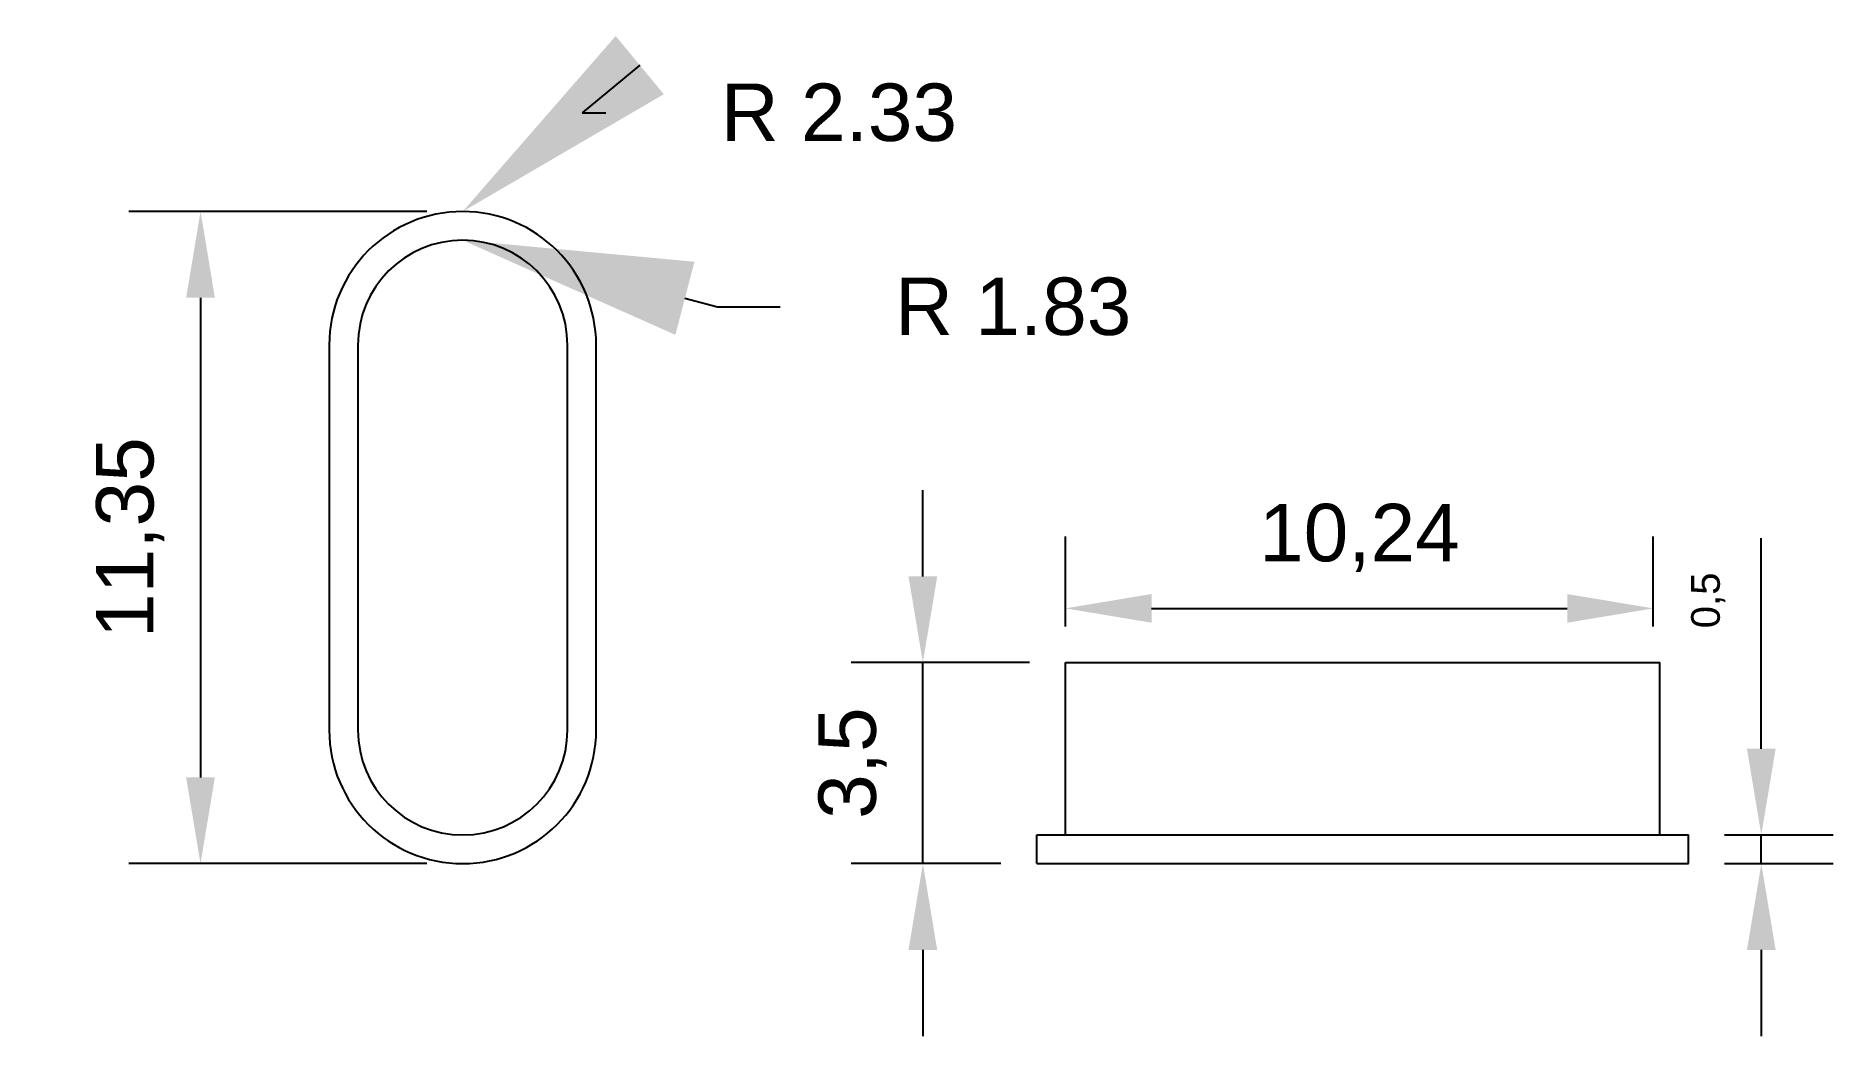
# Model space of a CAD drawing. Header units: millimetres. Extents: x 12.6 to 43.9, y 4.7 to 22.1.
import ezdxf
from ezdxf import colors
from ezdxf.entities.mleader import LeaderData, LeaderLine
from ezdxf.math import Vec2, Vec3

# ---------------------------------------------------------------- set-up
doc = ezdxf.new("R2010")
doc.units = ezdxf.units.MM
doc.layers.add('cote', color=7, linetype='Continuous')
doc.layers.add('Oscillator', color=151, linetype='Continuous')
doc.styles.get("Standard").update_dxf_attribs({"font": 'arial.ttf'})
doc.dimstyles.new('ISO-25', dxfattribs={"dimtxt": 2.5, "dimasz": 2.5, "dimexe": 1.25, "dimexo": 0.625, "dimtad": 1, "dimtxsty": 'Standard', "dimcen": 2.5, "dimadec": 0, "dimazin": 0, "dimtfac": 1, "dimtmove": 0, "dimatfit": 3, "dimfxl": 1, "dimarcsym": 0})

# ---------------------------------------------------------------- blocks, each defined once
blk = doc.blocks.new('*D2')
at = {"layer": 'cote', "color": 0, "lineweight": -2, "transparency": 16777216}
for p, q in [((19.375, 19.025), (14.183, 19.025)), ((15.433, 17.525), (15.433, 9.175)), ((19.375, 7.675), (14.183, 7.675))]:
    blk.add_line(p, q, dxfattribs=at)
at = {"layer": 'cote', "color": 0, "transparency": 16777216}
for points in [[(15.183, 17.525), (15.683, 17.525), (15.433, 19.025)], [(15.183, 9.175), (15.683, 9.175), (15.433, 7.675)]]:
    blk.add_solid(points, dxfattribs=at)
at = {"layer": 'Defpoints', "color": 0, "transparency": 16777216}
for p in [(20, 19.025), (15.433, 7.675), (20, 7.675)]:
    blk.add_point(p, dxfattribs=at)
at = {"layer": 'cote', "color": 0, "transparency": 16777216, "insert": (14.207, 13.35), "char_height": 2.5, "attachment_point": 5, "rotation": 90}
blk.add_mtext('{\\H0.4x;11,35}', dxfattribs=at)
blk = doc.blocks.new('*D4')
at = {"layer": 'cote', "color": 0, "lineweight": -2, "transparency": 16777216}
for p, q in [((30.5, 11.8), (30.5, 13.368)), ((40.738, 11.8), (40.738, 13.368)), ((32, 12.118), (39.238, 12.118))]:
    blk.add_line(p, q, dxfattribs=at)
at = {"layer": 'cote', "color": 0, "transparency": 16777216}
for points in [[(32, 12.368), (32, 11.868), (30.5, 12.118)], [(39.238, 12.368), (39.238, 11.868), (40.738, 12.118)]]:
    blk.add_solid(points, dxfattribs=at)
at = {"layer": 'Defpoints', "color": 0, "transparency": 16777216}
for p in [(40.738, 12.118), (30.5, 11.175), (40.738, 11.175)]:
    blk.add_point(p, dxfattribs=at)
at = {"layer": 'cote', "color": 0, "transparency": 16777216, "insert": (35.619, 13.344), "char_height": 2.5, "attachment_point": 5}
blk.add_mtext('{\\H0.4x;10,24}', dxfattribs=at)
blk = doc.blocks.new('*D5')
at = {"layer": 'cote', "color": 0, "lineweight": -2, "transparency": 16777216}
for p, q in [((28.015, 12.675), (28.015, 14.175)), ((29.875, 11.175), (26.765, 11.175)), ((28.015, 7.675), (28.015, 11.175)), ((29.375, 7.675), (26.765, 7.675)), ((28.015, 6.175), (28.015, 4.675))]:
    blk.add_line(p, q, dxfattribs=at)
at = {"layer": 'cote', "color": 0, "transparency": 16777216}
for points in [[(27.765, 12.675), (28.265, 12.675), (28.015, 11.175)], [(27.765, 6.175), (28.265, 6.175), (28.015, 7.675)]]:
    blk.add_solid(points, dxfattribs=at)
at = {"layer": 'Defpoints', "color": 0, "transparency": 16777216}
for p in [(28.015, 11.175), (30.5, 11.175), (30, 7.675)]:
    blk.add_point(p, dxfattribs=at)
at = {"layer": 'cote', "color": 0, "transparency": 16777216, "insert": (26.789, 9.425), "char_height": 2.5, "attachment_point": 5, "rotation": 90}
blk.add_mtext('{\\H0.4x;3,5}', dxfattribs=at)
blk = doc.blocks.new('*D6')
at = {"layer": 'cote', "color": 0, "lineweight": -2, "transparency": 16777216}
for p, q in [((42.619, 9.675), (42.619, 13.339)), ((41.975, 8.175), (43.869, 8.175)), ((42.619, 7.675), (42.619, 8.175)), ((41.975, 7.675), (43.869, 7.675)), ((42.619, 6.175), (42.619, 4.675))]:
    blk.add_line(p, q, dxfattribs=at)
at = {"layer": 'cote', "color": 0, "transparency": 16777216}
for points in [[(42.369, 9.675), (42.869, 9.675), (42.619, 8.175)], [(42.369, 6.175), (42.869, 6.175), (42.619, 7.675)]]:
    blk.add_solid(points, dxfattribs=at)
at = {"layer": 'Defpoints', "color": 0, "transparency": 16777216}
for p in [(41.35, 8.175), (42.619, 8.175), (41.35, 7.675)]:
    blk.add_point(p, dxfattribs=at)
at = {"layer": 'cote', "color": 0, "transparency": 16777216, "insert": (41.693, 12.257), "char_height": 2.5, "attachment_point": 5, "rotation": 90}
blk.add_mtext('{\\H0.2x;0,5}', dxfattribs=at)

msp = doc.modelspace()

# ---------------------------------------------------------------- linework, layer by layer
at = {"layer": 'Oscillator'}
for p, q in [((30.5, 8.175), (30.5, 11.175)), ((30.5, 11.175), (40.85, 11.175)), ((40.85, 8.175), (40.85, 11.175)), ((30, 8.175), (30, 8.175)), ((30, 7.675), (30, 8.175)), ((30, 8.175), (41.35, 8.175)), ((41.35, 7.675), (41.35, 8.175)), ((41.35, 8.175), (41.35, 8.175)), ((30, 7.675), (41.35, 7.675))]:
    msp.add_line(p, q, dxfattribs=at)
for points in [[(22.325, 10), (22.325, 16.7, 1), (17.675, 16.7), (17.675, 10, 1)], [(21.825, 10), (21.825, 16.7, 1), (18.175, 16.7), (18.175, 10, 1)]]:
    msp.add_lwpolyline(points, format="xyb", close=True, dxfattribs=at)

# ---------------------------------------------------------------- dimensions: what is measured, and where the dimension line sits
at = {"layer": 'cote'}
for base, p1, p2, text, picture, middle in [((15.433, 7.675), (20, 19.025), (20, 7.675), '{\\H0.4x;<>}', '*D2', (14.207, 13.35)), ((42.619, 8.175), (41.35, 7.675), (41.35, 8.175), '{\\H0.2x;<>}', '*D6', (41.693, 12.257)), ((28.015, 11.175), (30, 7.675), (30.5, 11.175), '{\\H0.4x;<>}', '*D5', (26.789, 9.425))]:
    dim = msp.add_linear_dim(base=base, p1=p1, p2=p2, angle=90, text=text, dimstyle='ISO-25', override={"dimasz": 1.5}, dxfattribs=at)
    dim.commit()
    dim.dimension.update_dxf_attribs({"geometry": picture, "text_midpoint": middle})
dim = msp.add_linear_dim(base=(40.738, 12.118), p1=(30.5, 11.175), p2=(40.738, 11.175), text='{\\H0.4x;<>}', dimstyle='ISO-25', override={"dimasz": 1.5}, dxfattribs=at)
dim.commit()
dim.dimension.update_dxf_attribs({"geometry": '*D4', "text_midpoint": (35.619, 13.344)})

# ---------------------------------------------------------------- leaders
ml = msp.add_multileader_mtext('Standard', dxfattribs=at)
ml.set_content('R 2.33', color=256)
ml.set_leader_properties()
ml.build(insert=Vec2(0, 0))
ctx = ml.context
ctx.base_point, ctx.char_height, ctx.plane_origin = Vec3(22.495, 20.744), 1, Vec3(20, 19.025)
notes = []
notes.append((ctx, [(0, (1, 1, 0), (22.08, 20.744), (1, 0), 0.415, [(0, [(20, 19.025)], 0, [])])]))
ctx.mtext.insert, ctx.mtext.flow_direction = Vec3(24.495, 21.253), 5
ml = msp.add_multileader_mtext('Standard', dxfattribs=at)
ml.set_content('R 1.83', color=256)
ml.set_leader_properties()
ml.build(insert=Vec2(0, 0))
ctx = ml.context
ctx.base_point, ctx.char_height, ctx.plane_origin = Vec3(25.531, 17.367), 1, Vec3(20, 18.525)
notes.append((ctx, [(0, (1, 1, 0), (24.437, 17.367), (1, 0), 1.093, [(0, [(20, 18.525)], 0, [])])]))
ctx.mtext.insert, ctx.mtext.flow_direction = Vec3(27.531, 17.876), 5
for ctx, leaders in notes:
    for number, flags, end, landing, length, lines in leaders:
        leader = LeaderData()
        leader.index, (leader.has_last_leader_line, leader.has_dogleg_vector, leader.attachment_direction) = number, flags
        leader.last_leader_point, leader.dogleg_vector, leader.dogleg_length = Vec3(end), Vec3(landing), length
        for number, points, colour, breaks in lines:
            line = LeaderLine()
            line.index, line.vertices, line.color, line.breaks = number, Vec3.list(points), colors.encode_raw_color(colour), breaks
            leader.lines.append(line)
        ctx.leaders.append(leader)

doc.saveas('drawing.dxf')
